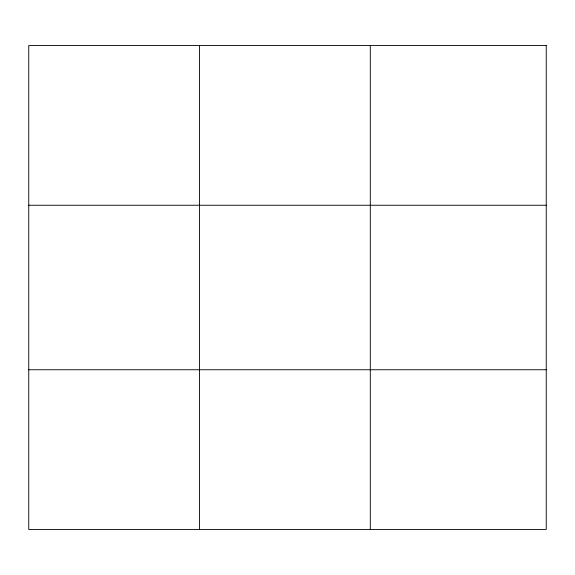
<?xml version="1.0" encoding="UTF-8"?>
<svg xmlns="http://www.w3.org/2000/svg" width="575" height="575" viewBox="0 0 575 575"><rect width="100%" height="100%" fill="white"/><g stroke="black" fill="none" stroke-linecap="round" stroke-linejoin="round"><path stroke-width="0.86" d="M199.525 45.569L199.525 529.431M370.3 45.569L370.3 529.431M28.75 205.246L546.25 205.246M28.75 369.754L546.25 369.754M546.25 45.569L546.25 529.431L28.75 529.431L28.75 45.569L546.25 45.569"/></g></svg>
